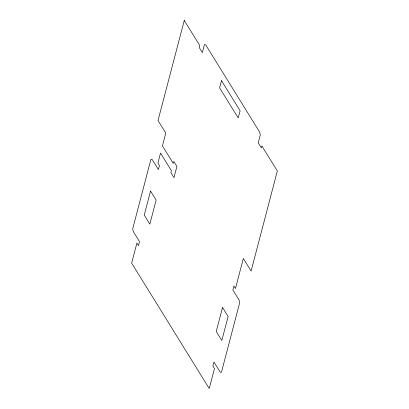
<?xml version="1.0" encoding="UTF-8"?>
<svg xmlns="http://www.w3.org/2000/svg" width="409" height="409" viewBox="0 0 409 409"><rect width="100%" height="100%" fill="white"/><g stroke="black" fill="none" stroke-linecap="round" stroke-linejoin="round"><path stroke-width="0.61" d="M184.27 20.45L158.022 120.502L165.778 133.048L162.419 145.855L173.278 163.416L173.799 161.412L176.903 166.432L173.963 177.634L170.86 172.618L171.386 170.619L160.527 153.058L157.9 163.063L159.454 165.573L158.406 169.571L152.199 159.541L150.952 159.234L132.685 228.871L133.298 231.576L139.505 241.612L138.457 245.615L136.903 243.104L131.652 263.115L209.219 388.55L214.469 368.54L212.915 366.029L213.968 362.026L220.17 372.062L221.417 372.369L239.689 302.732L239.071 300.027L232.864 289.991L233.917 285.988L235.466 288.498L243.34 258.483L251.1 271.024L277.348 170.972L261.832 145.885L261.31 147.884L258.207 142.869L260.308 134.863L259.689 132.158L205.707 44.857L204.459 44.55L202.358 52.556L199.255 47.536L199.781 45.537L184.27 20.45M150.553 191.075L144.254 215.088L149.837 224.122L156.136 200.108L150.553 191.075M221.499 80.66L219.607 87.863L238.227 117.966L240.114 110.762L221.499 80.66M222.532 307.481L216.233 331.494L221.816 340.523L228.12 316.51L222.532 307.481"/></g></svg>
